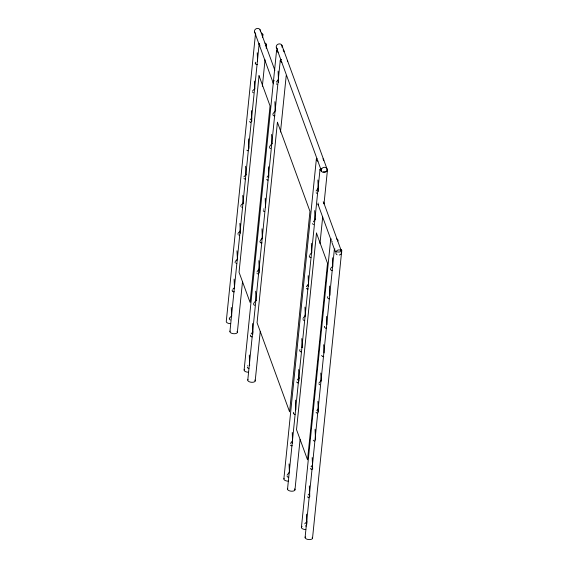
<?xml version="1.0" encoding="UTF-8"?>
<svg xmlns="http://www.w3.org/2000/svg" width="568" height="568" viewBox="0 0 568 568"><rect width="100%" height="100%" fill="white"/><g stroke="black" fill="none" stroke-linecap="round" stroke-linejoin="round"><path stroke-width="0.85" d="M229.941 331.492L259.15 43.921M262.622 37.389L262.892 34.74M237.353 332.372L242.465 282.09M262.352 86.265L265.043 59.803M266.207 48.33L266.57 44.801M244.119 369.995L276.573 50.474M247.79 380.056L280.244 60.535M255.202 380.936L260.229 331.513M280.486 132.032L286.229 75.537M283.879 478.902L316.333 159.381M287.55 488.963L320.011 169.441M294.969 489.85L300.081 439.54M319.983 243.587L322.674 217.104M324.016 203.869L327.424 170.329M301.43 527.303L330.647 239.731M305.108 537.364L334.318 249.792M312.521 538.244L341.73 250.673M252.49 91.043L254.798 88.551M327.835 296.624L327.658 296.922A1.356 1.25 32.8 0 0 327.7 297.944L328.517 298.697A1.562 1.441 32.8 0 0 329.27 298.803M318.911 383.01L321.218 380.51M276.325 82.097L278.526 79.272M275.721 110.213L273.137 113.55A1.491 1.399 37.8 0 0 272.952 113.863M272.001 143.484L269.807 146.31A1.491 1.399 37.8 0 0 269.864 148.049M271.973 143.846L271.582 134.438M267.052 177.188L268.806 174.93M268.692 175.405L268.707 175.782M260.222 240.654L262.416 237.829M262.302 238.304L262.317 238.681L261.997 228.79M316.092 191.004L318.286 188.178M257.077 271.646L259.271 268.82M259.157 269.303L259.171 269.672M313.337 221.889L315.488 219.12M256.076 300.273L253.882 303.099A1.491 1.399 37.8 0 0 253.939 304.846M256.047 300.642L255.657 291.235M310.007 254.649L311.768 252.391M251.127 333.984L252.881 331.719M252.767 332.195L252.781 332.571M306.379 286.662L308.573 283.837M308.459 284.312L308.474 284.689M305.378 315.29L303.184 318.115A1.491 1.399 37.8 0 0 303 318.428M302.07 347.211L302.084 347.588L301.793 338.563M297.277 379.992L299.031 377.734M298.924 378.21L298.931 378.579M290.447 443.452L292.648 440.626M292.534 441.109L292.548 441.478M289.453 472.079L287.259 474.905A1.491 1.399 37.8 0 0 287.074 475.224M289.439 472.817L289.055 463.907M254.784 89.29L254.357 81.082M250.204 119.685L251.801 118.03M251.688 118.513L251.709 118.861M248.819 146.814L248.834 147.162M243.921 176.84L246.05 174.639M245.944 175.121L245.575 166.289M241.045 205.147L243.175 202.946M243.161 203.685L242.735 195.477M238.212 233.043L240.342 230.842M240.236 231.318L240.25 231.666M235.337 261.344L237.467 259.143M237.452 259.888L236.991 250.793M232.994 289.098L234.591 287.451M234.485 287.926L234.115 279.101M229.586 317.952L231.723 315.751M231.687 316.149L231.24 307.402M330.711 268.316L332.841 266.115M332.727 266.598L332.358 257.765M324.079 352.955L323.654 344.74M321.112 380.993L320.778 373.048M316.745 410.465L318.343 408.818M318.236 409.294L318.25 409.642M315.403 437.19L315.417 437.537M311.037 466.669L312.634 465.014M312.528 465.497L312.542 465.845M308.161 494.969L309.759 493.322M304.753 523.824L306.883 521.623M306.777 522.106L306.791 522.453M255.799 62.203L255.366 62.743A1.356 1.25 32.8 0 0 255.28 63.076M256.225 64.518L255.408 63.772A1.356 1.25 32.8 0 1 255.295 63.431M253.349 92.825L252.533 92.073M322.652 356.484L321.829 355.731A1.356 1.25 32.8 0 1 321.715 355.39M230.274 320.025L229.451 319.28A1.356 1.25 32.8 0 1 229.408 318.25M319.777 384.785L318.953 384.039M246.867 150.172L247.485 150.612A1.562 1.441 32.8 0 0 248.237 150.719M243.991 178.473L244.609 178.913A1.562 1.441 32.8 0 0 245.362 179.026M232.532 291.285L233.15 291.718A1.562 1.441 32.8 0 0 234.264 291.753M249.537 121.559L250.36 122.305A1.562 1.441 32.8 0 0 250.729 122.404M316.078 412.34L316.901 413.092A1.562 1.441 32.8 0 0 317.271 413.192M313.245 440.235L314.069 440.988A1.562 1.441 32.8 0 0 314.438 441.087M310.369 468.543L311.193 469.289A1.562 1.441 32.8 0 0 311.562 469.388M307.494 496.844L308.317 497.596A1.562 1.441 32.8 0 0 309.07 497.703M281.849 45.184L327.132 169.214A2.989 2.57 -20.1 0 1 323.213 172.445A2.989 2.57 -20.1 0 1 322.347 168.071A2.989 2.57 -20.1 0 1 327.132 169.214M276.275 47.215L321.559 171.238M323.618 202.371L341.659 251.801M260.045 29.692L274.891 70.361M318.044 204.395L330.959 239.767M331.939 242.444L334.957 250.715M254.471 31.716L273.492 83.808A2.989 2.57 -20.1 0 1 273.4 81.82M329.483 286.073L329.866 295.246M326.529 316.44L326.877 324.733M317.902 401.349L318.35 412.162M315.07 429.245L315.517 440.058M312.194 457.545L312.677 469.196M309.319 485.853L309.773 496.666M306.443 514.154L306.862 524.129M257.233 52.774L257.574 61.074M251.361 110.568L251.809 121.374M248.486 138.869L248.898 148.844M239.902 223.373L240.321 233.349M317.895 180.006L318.272 191.515M314.672 210.593L314.956 219.241M311.754 253.129L311.342 243.352M308.175 275.665L308.523 286.343M304.988 307.111L305.279 316.142M298.64 369.555L299.016 381.064M295.417 400.142L295.821 409.926M292.25 432.454L292.598 443.132M278.128 71.099L278.505 82.608M274.905 101.679L275.189 110.334M268.416 166.758L268.763 177.436M265.221 198.204L265.512 207.228M258.88 260.648L259.278 272.981M252.49 323.547L252.831 334.225M249.295 354.993L249.643 365.678M277.482 48.791A2.989 2.57 -20.1 0 1 276.63 45.426A2.989 2.57 -20.1 0 1 280.429 44.048A2.989 2.57 -20.1 0 1 281.941 47.172M337.065 254.784A2.989 2.57 -20.1 0 1 336.881 250.658A2.989 2.57 -20.1 0 1 341.432 251.177A2.989 2.57 -20.1 0 1 339.266 255.025M323.206 201.832A2.989 2.57 -20.1 0 1 323.874 203.678M318.272 205.027A2.989 2.57 -20.1 0 1 318.179 203.039M255.11 32.887A2.989 2.57 -20.1 0 1 256.495 28.606A2.989 2.57 -20.1 0 1 260.3 30.999M273.755 81.188A2.989 2.57 -20.1 0 1 274.273 80.642M254.869 380.006A3.735 1.768 5.8 0 1 253.896 382.044A3.735 1.768 5.8 0 1 249.373 381.788L248.656 381.419A3.735 1.768 5.8 0 1 247.996 379.623M281.827 62.26A3.735 1.768 5.8 0 1 281.55 59.434M287.323 60.485A3.735 1.768 5.8 0 1 287.664 61.415M248.479 372.232A3.735 1.768 5.8 0 1 244.325 369.562M283.127 49.998A3.735 1.768 5.8 0 1 283.78 51.794M278.157 52.206A3.735 1.768 5.8 0 1 277.227 49.664M276.999 84.312A1.491 1.399 37.8 0 1 276.382 83.844M274.919 115.801A1.491 1.399 37.8 0 1 272.881 114.601M270.474 148.525A1.491 1.399 37.8 0 1 270.141 148.326M268.032 180.091A1.491 1.399 37.8 0 1 267.279 179.971M266.946 179.772A1.491 1.399 37.8 0 1 266.669 179.502M264.461 211.53A1.491 1.399 37.8 0 1 263.751 211.225M263.474 210.948A1.491 1.399 37.8 0 1 263.275 210.621M263.417 209.201A1.491 1.399 37.8 0 1 263.68 208.946M262.011 242.905A1.491 1.399 37.8 0 1 260.556 242.671M260.279 242.401A1.491 1.399 37.8 0 1 259.959 241.329M258.497 273.989A1.491 1.399 37.8 0 1 257.744 273.868M257.134 273.393A1.491 1.399 37.8 0 1 256.928 273.066M254.549 305.314A1.491 1.399 37.8 0 1 254.215 305.115M252.107 336.888A1.491 1.399 37.8 0 1 251.354 336.76M251.02 336.568A1.491 1.399 37.8 0 1 250.744 336.291M250.545 335.965A1.491 1.399 37.8 0 1 250.417 335.219M248.912 368.334A1.491 1.399 37.8 0 1 247.826 368.014M247.549 367.745A1.491 1.399 37.8 0 1 247.35 367.411M247.492 365.998A1.491 1.399 37.8 0 1 247.754 365.742M312.187 537.314A3.735 1.768 5.8 0 1 311.214 539.344A3.735 1.768 5.8 0 1 306.692 539.089L305.967 538.72A3.735 1.768 5.8 0 1 305.314 536.923M340.871 249.316A3.735 1.768 5.8 0 1 340.665 251.695A3.735 1.768 5.8 0 1 335.638 251.404A3.735 1.768 5.8 0 1 334.971 248.983M305.797 529.539A3.735 1.768 5.8 0 1 302.006 528.453A3.735 1.768 5.8 0 1 302.091 526.486M336.476 238.887A3.735 1.768 5.8 0 1 337.853 241.052M332.223 241.464A3.735 1.768 5.8 0 1 331.3 238.922M330.448 268.948A1.356 1.25 32.8 0 0 330.576 269.644L331.392 270.389A1.562 1.441 32.8 0 0 332.145 270.503M324.591 327.09A1.356 1.25 32.8 0 0 324.704 327.431L325.521 328.176A1.562 1.441 32.8 0 0 326.643 328.212M324.576 326.735A1.356 1.25 32.8 0 1 324.662 326.401M323.767 356.512A1.562 1.441 32.8 0 1 323.022 356.583M306.195 526.011A1.562 1.441 32.8 0 1 305.442 525.897M294.629 488.92A3.735 1.768 5.8 0 1 293.663 490.951A3.735 1.768 5.8 0 1 289.133 490.695L288.416 490.326A3.735 1.768 5.8 0 1 287.763 488.53M327.083 169.399A3.735 1.768 5.8 0 1 326.117 171.429M325.301 171.614A3.735 1.768 5.8 0 1 323.405 171.628M321.594 171.174A3.735 1.768 5.8 0 1 321.318 168.341M288.246 481.146A3.735 1.768 5.8 0 1 284.085 478.469M322.887 158.905A3.735 1.768 5.8 0 1 323.547 160.701M317.917 161.113A3.735 1.768 5.8 0 1 316.994 158.571M317.512 193.347A1.491 1.399 37.8 0 1 316.149 192.751M313.571 224.672A1.491 1.399 37.8 0 1 312.641 223.508M310.994 257.553A1.491 1.399 37.8 0 1 309.908 257.233M309.624 256.963A1.491 1.399 37.8 0 1 309.39 255.536M308.161 288.92A1.491 1.399 37.8 0 1 306.436 288.409M304.604 320.451A1.491 1.399 37.8 0 1 303.035 319.528M301.026 351.89A1.491 1.399 37.8 0 1 300.323 351.585M300.046 351.308A1.491 1.399 37.8 0 1 299.989 349.561M298.264 382.896A1.491 1.399 37.8 0 1 297.511 382.775M297.171 382.576A1.491 1.399 37.8 0 1 296.695 381.973M295.069 414.342A1.491 1.399 37.8 0 1 293.976 414.022M293.699 413.752A1.491 1.399 37.8 0 1 293.464 412.325M292.236 445.71A1.491 1.399 37.8 0 1 290.504 445.198M288.679 477.241A1.491 1.399 37.8 0 1 287.11 476.318M237.019 331.442A3.735 1.768 5.8 0 1 236.047 333.473A3.735 1.768 5.8 0 1 231.524 333.217L230.807 332.848A3.735 1.768 5.8 0 1 230.146 331.052M264.986 43.076A3.735 1.768 5.8 0 1 265.256 45.909M260.016 45.284A3.735 1.768 5.8 0 1 259.356 43.487M230.629 323.668A3.735 1.768 5.8 0 1 226.27 321.431L255.479 33.86A3.735 1.768 5.8 0 0 255.813 34.79M261.308 33.015A3.735 1.768 5.8 0 1 262.238 35.557M257.347 64.546A1.562 1.441 32.8 0 1 256.601 64.617M240.91 206.468A1.356 1.25 32.8 0 1 240.782 205.779M242.486 207.327A1.562 1.441 32.8 0 1 241.734 207.221M238.077 234.364A1.356 1.25 32.8 0 1 237.949 233.675M239.653 235.223A1.562 1.441 32.8 0 1 238.901 235.116M235.202 262.672A1.356 1.25 32.8 0 1 235.074 261.976M236.778 263.531A1.562 1.441 32.8 0 1 236.025 263.417M232.326 290.972A1.356 1.25 32.8 0 1 232.284 289.943M259.029 75.7L239.057 272.257L250.083 302.439L270.048 105.882L259.029 75.7M277.425 122.248L257.063 322.738L289.595 411.843L309.965 211.353L277.425 122.248M316.482 233.079L296.517 429.635L307.536 459.81L327.509 263.254L316.482 233.079"/></g></svg>
